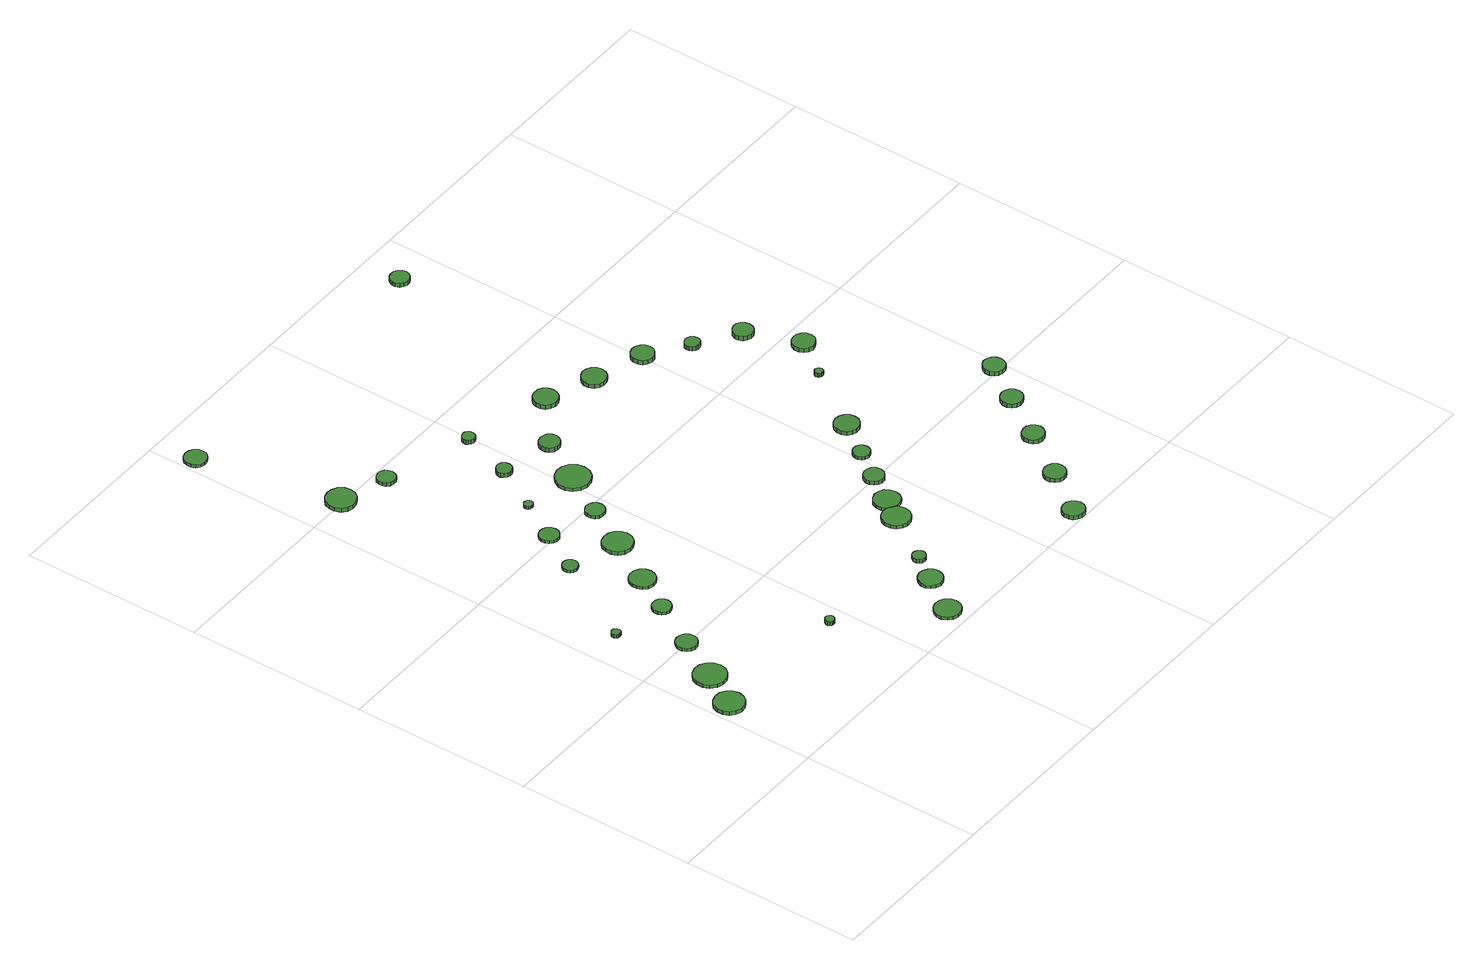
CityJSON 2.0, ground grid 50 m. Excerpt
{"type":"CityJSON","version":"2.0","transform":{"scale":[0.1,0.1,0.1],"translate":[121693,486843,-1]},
"CityObjects":{
"tree1":{"type":"SolitaryVegetationObject","attributes":{"function":"something"},"geometry":[{"type":"MultiSurface","lod":"1","boundaries":[[[0,1,2,3,4,5,6,7,8,9,10,11,12,13,14]],[[15,16,17,18,19,20,21,22,23,24,25,26,27,28,29]],[[0,29,28,1]],[[1,28,27,2]],[[2,27,26,3]],[[3,26,25,4]],[[4,25,24,5]],[[5,24,23,6]],[[6,23,22,7]],[[7,22,21,8]],[[8,21,20,9]],[[9,20,19,10]],[[10,19,18,11]],[[11,18,17,12]],[[12,17,16,13]],[[13,16,15,14]],[[14,15,29,0]]]}]},
"tree2":{"type":"SolitaryVegetationObject","attributes":{"function":"something"},"geometry":[{"type":"MultiSurface","lod":"1","boundaries":[[[30,31,32,33,34,35,36,37,38,39,40,41,42,43,44]],[[45,46,47,48,49,50,51,52,53,54,55,56,57,58,59]],[[30,59,58,31]],[[31,58,57,32]],[[32,57,56,33]],[[33,56,55,34]],[[34,55,54,35]],[[35,54,53,36]],[[36,53,52,37]],[[37,52,51,38]],[[38,51,50,39]],[[39,50,49,40]],[[40,49,48,41]],[[41,48,47,42]],[[42,47,46,43]],[[43,46,45,44]],[[44,45,59,30]]]}]},
"tree3":{"type":"SolitaryVegetationObject","attributes":{"function":"something"},"geometry":[{"type":"MultiSurface","lod":"1","boundaries":[[[60,61,62,63,64,65,66,67,68,69,70,71,72,73,74]],[[75,76,77,78,79,80,81,82,83,84,85,86,87,88,89]],[[60,89,88,61]],[[61,88,87,62]],[[62,87,86,63]],[[63,86,85,64]],[[64,85,84,65]],[[65,84,83,66]],[[66,83,82,67]],[[67,82,81,68]],[[68,81,80,69]],[[69,80,79,70]],[[70,79,78,71]],[[71,78,77,72]],[[72,77,76,73]],[[73,76,75,74]],[[74,75,89,60]]]}]},
"tree4":{"type":"SolitaryVegetationObject","attributes":{"function":"something"},"geometry":[{"type":"MultiSurface","lod":"1","boundaries":[[[90,91,92,93,94,95,96,97,98,99,100,101,102,103,104]],[[105,106,107,108,109,110,111,112,113,114,115,116,117,118,119]],[[90,119,118,91]],[[91,118,117,92]],[[92,117,116,93]],[[93,116,115,94]],[[94,115,114,95]],[[95,114,113,96]],[[96,113,112,97]],[[97,112,111,98]],[[98,111,110,99]],[[99,110,109,100]],[[100,109,108,101]],[[101,108,107,102]],[[102,107,106,103]],[[103,106,105,104]],[[104,105,119,90]]]}]},
"tree5":{"type":"SolitaryVegetationObject","attributes":{"function":"something"},"geometry":[{"type":"MultiSurface","lod":"1","boundaries":[[[120,121,122,123,124,125,126,127,128,129,130,131,132,133,134]],[[135,136,137,138,139,140,141,142,143,144,145,146,147,148,149]],[[120,149,148,121]],[[121,148,147,122]],[[122,147,146,123]],[[123,146,145,124]],[[124,145,144,125]],[[125,144,143,126]],[[126,143,142,127]],[[127,142,141,128]],[[128,141,140,129]],[[129,140,139,130]],[[130,139,138,131]],[[131,138,137,132]],[[132,137,136,133]],[[133,136,135,134]],[[134,135,149,120]]]}]},
"tree6":{"type":"SolitaryVegetationObject","attributes":{"function":"something"},"geometry":[{"type":"MultiSurface","lod":"1","boundaries":[[[150,151,152,153,154,155,156,157,158,159,160,161,162,163,164]],[[165,166,167,168,169,170,171,172,173,174,175,176,177,178,179]],[[150,179,178,151]],[[151,178,177,152]],[[152,177,176,153]],[[153,176,175,154]],[[154,175,174,155]],[[155,174,173,156]],[[156,173,172,157]],[[157,172,171,158]],[[158,171,170,159]],[[159,170,169,160]],[[160,169,168,161]],[[161,168,167,162]],[[162,167,166,163]],[[163,166,165,164]],[[164,165,179,150]]]}]},
"tree7":{"type":"SolitaryVegetationObject","attributes":{"function":"something"},"geometry":[{"type":"MultiSurface","lod":"1","boundaries":[[[180,181,182,183,184,185,186,187,188,189,190,191,192,193,194]],[[195,196,197,198,199,200,201,202,203,204,205,206,207,208,209]],[[180,209,208,181]],[[181,208,207,182]],[[182,207,206,183]],[[183,206,205,184]],[[184,205,204,185]],[[185,204,203,186]],[[186,203,202,187]],[[187,202,201,188]],[[188,201,200,189]],[[189,200,199,190]],[[190,199,198,191]],[[191,198,197,192]],[[192,197,196,193]],[[193,196,195,194]],[[194,195,209,180]]]}]},
"tree8":{"type":"SolitaryVegetationObject","attributes":{"function":"something"},"geometry":[{"type":"MultiSurface","lod":"1","boundaries":[[[210,211,212,213,214,215,216,217,218,219,220,221,222,223,224]],[[225,226,227,228,229,230,231,232,233,234,235,236,237,238,239]],[[210,239,238,211]],[[211,238,237,212]],[[212,237,236,213]],[[213,236,235,214]],[[214,235,234,215]],[[215,234,233,216]],[[216,233,232,217]],[[217,232,231,218]],[[218,231,230,219]],[[219,230,229,220]],[[220,229,228,221]],[[221,228,227,222]],[[222,227,226,223]],[[223,226,225,224]],[[224,225,239,210]]]}]},
"tree9":{"type":"SolitaryVegetationObject","attributes":{"function":"something"},"geometry":[{"type":"MultiSurface","lod":"1","boundaries":[[[240,241,242,243,244,245,246,247,248,249,250,251,252,253,254]],[[255,256,257,258,259,260,261,262,263,264,265,266,267,268,269]],[[240,269,268,241]],[[241,268,267,242]],[[242,267,266,243]],[[243,266,265,244]],[[244,265,264,245]],[[245,264,263,246]],[[246,263,262,247]],[[247,262,261,248]],[[248,261,260,249]],[[249,260,259,250]],[[250,259,258,251]],[[251,258,257,252]],[[252,257,256,253]],[[253,256,255,254]],[[254,255,269,240]]]}]},
"tree10":{"type":"SolitaryVegetationObject","attributes":{"function":"something"},"geometry":[{"type":"MultiSurface","lod":"1","boundaries":[[[270,271,272,273,274,275,276,277,278,279,280,281,282,283,284]],[[285,286,287,288,289,290,291,292,293,294,295,296,297,298,299]],[[270,299,298,271]],[[271,298,297,272]],[[272,297,296,273]],[[273,296,295,274]],[[274,295,294,275]],[[275,294,293,276]],[[276,293,292,277]],[[277,292,291,278]],[[278,291,290,279]],[[279,290,289,280]],[[280,289,288,281]],[[281,288,287,282]],[[282,287,286,283]],[[283,286,285,284]],[[284,285,299,270]]]}]},
"tree11":{"type":"SolitaryVegetationObject","attributes":{"function":"something"},"geometry":[{"type":"MultiSurface","lod":"1","boundaries":[[[300,301,302,303,304,305,306,307,308,309,310,311,312,313,314]],[[315,316,317,318,319,320,321,322,323,324,325,326,327,328,329]],[[300,329,328,301]],[[301,328,327,302]],[[302,327,326,303]],[[303,326,325,304]],[[304,325,324,305]],[[305,324,323,306]],[[306,323,322,307]],[[307,322,321,308]],[[308,321,320,309]],[[309,320,319,310]],[[310,319,318,311]],[[311,318,317,312]],[[312,317,316,313]],[[313,316,315,314]],[[314,315,329,300]]]}]},
"tree12":{"type":"SolitaryVegetationObject","attributes":{"function":"something"},"geometry":[{"type":"MultiSurface","lod":"1","boundaries":[[[330,331,332,333,334,335,336,337,338,339,340,341,342,343,344]],[[345,346,347,348,349,350,351,352,353,354,355,356,357,358,359]],[[330,359,358,331]],[[331,358,357,332]],[[332,357,356,333]],[[333,356,355,334]],[[334,355,354,335]],[[335,354,353,336]],[[336,353,352,337]],[[337,352,351,338]],[[338,351,350,339]],[[339,350,349,340]],[[340,349,348,341]],[[341,348,347,342]],[[342,347,346,343]],[[343,346,345,344]],[[344,345,359,330]]]}]},
"tree13":{"type":"SolitaryVegetationObject","attributes":{"function":"something"},"geometry":[{"type":"MultiSurface","lod":"1","boundaries":[[[360,361,362,363,364,365,366,367,368,369,370,371,372,373,374]],[[375,376,377,378,379,380,381,382,383,384,385,386,387,388,389]],[[360,389,388,361]],[[361,388,387,362]],[[362,387,386,363]],[[363,386,385,364]],[[364,385,384,365]],[[365,384,383,366]],[[366,383,382,367]],[[367,382,381,368]],[[368,381,380,369]],[[369,380,379,370]],[[370,379,378,371]],[[371,378,377,372]],[[372,377,376,373]],[[373,376,375,374]],[[374,375,389,360]]]}]},
"tree14":{"type":"SolitaryVegetationObject","attributes":{"function":"something"},"geometry":[{"type":"MultiSurface","lod":"1","boundaries":[[[390,391,392,393,394,395,396,397,398,399,400,401,402,403,404]],[[405,406,407,408,409,410,411,412,413,414,415,416,417,418,419]],[[390,419,418,391]],[[391,418,417,392]],[[392,417,416,393]],[[393,416,415,394]],[[394,415,414,395]],[[395,414,413,396]],[[396,413,412,397]],[[397,412,411,398]],[[398,411,410,399]],[[399,410,409,400]],[[400,409,408,401]],[[401,408,407,402]],[[402,407,406,403]],[[403,406,405,404]],[[404,405,419,390]]]}]},
"tree15":{"type":"SolitaryVegetationObject","attributes":{"function":"something"},"geometry":[{"type":"MultiSurface","lod":"1","boundaries":[[[420,421,422,423,424,425,426,427,428,429,430,431,432,433,434]],[[435,436,437,438,439,440,441,442,443,444,445,446,447,448,449]],[[420,449,448,421]],[[421,448,447,422]],[[422,447,446,423]],[[423,446,445,424]],[[424,445,444,425]],[[425,444,443,426]],[[426,443,442,427]],[[427,442,441,428]],[[428,441,440,429]],[[429,440,439,430]],[[430,439,438,431]],[[431,438,437,432]],[[432,437,436,433]],[[433,436,435,434]],[[434,435,449,420]]]}]},
"tree16":{"type":"SolitaryVegetationObject","attributes":{"function":"something"},"geometry":[{"type":"MultiSurface","lod":"1","boundaries":[[[450,451,452,453,454,455,456,457,458,459,460,461,462,463,464]],[[465,466,467,468,469,470,471,472,473,474,475,476,477,478,479]],[[450,479,478,451]],[[451,478,477,452]],[[452,477,476,453]],[[453,476,475,454]],[[454,475,474,455]],[[455,474,473,456]],[[456,473,472,457]],[[457,472,471,458]],[[458,471,470,459]],[[459,470,469,460]],[[460,469,468,461]],[[461,468,467,462]],[[462,467,466,463]],[[463,466,465,464]],[[464,465,479,450]]]}]},
"tree17":{"type":"SolitaryVegetationObject","attributes":{"function":"something"},"geometry":[{"type":"MultiSurface","lod":"1","boundaries":[[[480,481,482,483,484,485,486,487,488,489,490,491,492,493,494]],[[495,496,497,498,499,500,501,502,503,504,505,506,507,508,509]],[[480,509,508,481]],[[481,508,507,482]],[[482,507,506,483]],[[483,506,505,484]],[[484,505,504,485]],[[485,504,503,486]],[[486,503,502,487]],[[487,502,501,488]],[[488,501,500,489]],[[489,500,499,490]],[[490,499,498,491]],[[491,498,497,492]],[[492,497,496,493]],[[493,496,495,494]],[[494,495,509,480]]]}]},
"tree18":{"type":"SolitaryVegetationObject","attributes":{"function":"something"},"geometry":[{"type":"MultiSurface","lod":"1","boundaries":[[[510,511,512,513,514,515,516,517,518,519,520,521,522,523,524]],[[525,526,527,528,529,530,531,532,533,534,535,536,537,538,539]],[[510,539,538,511]],[[511,538,537,512]],[[512,537,536,513]],[[513,536,535,514]],[[514,535,534,515]],[[515,534,533,516]],[[516,533,532,517]],[[517,532,531,518]],[[518,531,530,519]],[[519,530,529,520]],[[520,529,528,521]],[[521,528,527,522]],[[522,527,526,523]],[[523,526,525,524]],[[524,525,539,510]]]}]},
"tree19":{"type":"SolitaryVegetationObject","attributes":{"function":"something"},"geometry":[{"type":"MultiSurface","lod":"1","boundaries":[[[540,541,542,543,544,545,546,547,548,549,550,551,552,553,554]],[[555,556,557,558,559,560,561,562,563,564,565,566,567,568,569]],[[540,569,568,541]],[[541,568,567,542]],[[542,567,566,543]],[[543,566,565,544]],[[544,565,564,545]],[[545,564,563,546]],[[546,563,562,547]],[[547,562,561,548]],[[548,561,560,549]],[[549,560,559,550]],[[550,559,558,551]],[[551,558,557,552]],[[552,557,556,553]],[[553,556,555,554]],[[554,555,569,540]]]}]},
"tree20":{"type":"SolitaryVegetationObject","attributes":{"function":"something"},"geometry":[{"type":"MultiSurface","lod":"1","boundaries":[[[570,571,572,573,574,575,576,577,578,579,580,581,582,583,584]],[[585,586,587,588,589,590,591,592,593,594,595,596,597,598,599]],[[570,599,598,571]],[[571,598,597,572]],[[572,597,596,573]],[[573,596,595,574]],[[574,595,594,575]],[[575,594,593,576]],[[576,593,592,577]],[[577,592,591,578]],[[578,591,590,579]],[[579,590,589,580]],[[580,589,588,581]],[[581,588,587,582]],[[582,587,586,583]],[[583,586,585,584]],[[584,585,599,570]]]}]},
"tree21":{"type":"SolitaryVegetationObject","attributes":{"function":"something"},"geometry":[{"type":"MultiSurface","lod":"1","boundaries":[[[600,601,602,603,604,605,606,607,608,609,610,611,612,613,614]],[[615,616,617,618,619,620,621,622,623,624,625,626,627,628,629]],[[600,629,628,601]],[[601,628,627,602]],[[602,627,626,603]],[[603,626,625,604]],[[604,625,624,605]],[[605,624,623,606]],[[606,623,622,607]],[[607,622,621,608]],[[608,621,620,609]],[[609,620,619,610]],[[610,619,618,611]],[[611,618,617,612]],[[612,617,616,613]],[[613,616,615,614]],[[614,615,629,600]]]}]},
"tree22":{"type":"SolitaryVegetationObject","attributes":{"function":"something"},"geometry":[{"type":"MultiSurface","lod":"1","boundaries":[[[630,631,632,633,634,635,636,637,638,639,640,641,642,643,644]],[[645,646,647,648,649,650,651,652,653,654,655,656,657,658,659]],[[630,659,658,631]],[[631,658,657,632]],[[632,657,656,633]],[[633,656,655,634]],[[634,655,654,635]],[[635,654,653,636]],[[636,653,652,637]],[[637,652,651,638]],[[638,651,650,639]],[[639,650,649,640]],[[640,649,648,641]],[[641,648,647,642]],[[642,647,646,643]],[[643,646,645,644]],[[644,645,659,630]]]}]},
"tree23":{"type":"SolitaryVegetationObject","attributes":{"function":"something"},"geometry":[{"type":"MultiSurface","lod":"1","boundaries":[[[660,661,662,663,664,665,666,667,668,669,670,671,672,673,674]],[[675,676,677,678,679,680,681,682,683,684,685,686,687,688,689]],[[660,689,688,661]],[[661,688,687,662]],[[662,687,686,663]],[[663,686,685,664]],[[664,685,684,665]],[[665,684,683,666]],[[666,683,682,667]],[[667,682,681,668]],[[668,681,680,669]],[[669,680,679,670]],[[670,679,678,671]],[[671,678,677,672]],[[672,677,676,673]],[[673,676,675,674]],[[674,675,689,660]]]}]},
"tree24":{"type":"SolitaryVegetationObject","attributes":{"function":"something"},"geometry":[{"type":"MultiSurface","lod":"1","boundaries":[[[690,691,692,693,694,695,696,697,698,699,700,701,702,703,704]],[[705,706,707,708,709,710,711,712,713,714,715,716,717,718,719]],[[690,719,718,691]],[[691,718,717,692]],[[692,717,716,693]],[[693,716,715,694]],[[694,715,714,695]],[[695,714,713,696]],[[696,713,712,697]],[[697,712,711,698]],[[698,711,710,699]],[[699,710,709,700]],[[700,709,708,701]],[[701,708,707,702]],[[702,707,706,703]],[[703,706,705,704]],[[704,705,719,690]]]}]},
"tree25":{"type":"SolitaryVegetationObject","attributes":{"function":"something"},"geometry":[{"type":"MultiSurface","lod":"1","boundaries":[[[720,721,722,723,724,725,726,727,728,729,730,731,732,733,734]],[[735,736,737,738,739,740,741,742,743,744,745,746,747,748,749]],[[720,749,748,721]],[[721,748,747,722]],[[722,747,746,723]],[[723,746,745,724]],[[724,745,744,725]],[[725,744,743,726]],[[726,743,742,727]],[[727,742,741,728]],[[728,741,740,729]],[[729,740,739,730]],[[730,739,738,731]],[[731,738,737,732]],[[732,737,736,733]],[[733,736,735,734]],[[734,735,749,720]]]}]},
"tree26":{"type":"SolitaryVegetationObject","attributes":{"function":"something"},"geometry":[{"type":"MultiSurface","lod":"1","boundaries":[[[750,751,752,753,754,755,756,757,758,759,760,761,762,763,764]],[[765,766,767,768,769,770,771,772,773,774,775,776,777,778,779]],[[750,779,778,751]],[[751,778,777,752]],[[752,777,776,753]],[[753,776,775,754]],[[754,775,774,755]],[[755,774,773,756]],[[756,773,772,757]],[[757,772,771,758]],[[758,771,770,759]],[[759,770,769,760]],[[760,769,768,761]],[[761,768,767,762]],[[762,767,766,763]],[[763,766,765,764]],[[764,765,779,750]]]}]},
"tree27":{"type":"SolitaryVegetationObject","attributes":{"function":"something"},"geometry":[{"type":"MultiSurface","lod":"1","boundaries":[[[780,781,782,783,784,785,786,787,788,789,790,791,792,793,794]],[[795,796,797,798,799,800,801,802,803,804,805,806,807,808,809]],[[780,809,808,781]],[[781,808,807,782]],[[782,807,806,783]],[[783,806,805,784]],[[784,805,804,785]],[[785,804,803,786]],[[786,803,802,787]],[[787,802,801,788]],[[788,801,800,789]],[[789,800,799,790]],[[790,799,798,791]],[[791,798,797,792]],[[792,797,796,793]],[[793,796,795,794]],[[794,795,809,780]]]}]},
"tree28":{"type":"SolitaryVegetationObject","attributes":{"function":"something"},"geometry":[{"type":"MultiSurface","lod":"1","boundaries":[[[810,811,812,813,814,815,816,817,818,819,820,821,822,823,824]],[[825,826,827,828,829,830,831,832,833,834,835,836,837,838,839]],[[810,839,838,811]],[[811,838,837,812]],[[812,837,836,813]],[[813,836,835,814]],[[814,835,834,815]],[[815,834,833,816]],[[816,833,832,817]],[[817,832,831,818]],[[818,831,830,819]],[[819,830,829,820]],[[820,829,828,821]],[[821,828,827,822]],[[822,827,826,823]],[[823,826,825,824]],[[824,825,839,810]]]}]},
"tree29":{"type":"SolitaryVegetationObject","attributes":{"function":"something"},"geometry":[{"type":"MultiSurface","lod":"1","boundaries":[[[840,841,842,843,844,845,846,847,848,849,850,851,852,853,854]],[[855,856,857,858,859,860,861,862,863,864,865,866,867,868,869]],[[840,869,868,841]],[[841,868,867,842]],[[842,867,866,843]],[[843,866,865,844]],[[844,865,864,845]],[[845,864,863,846]],[[846,863,862,847]],[[847,862,861,848]],[[848,861,860,849]],[[849,860,859,850]],[[850,859,858,851]],[[851,858,857,852]],[[852,857,856,853]],[[853,856,855,854]],[[854,855,869,840]]]}]},
"tree30":{"type":"SolitaryVegetationObject","attributes":{"function":"something"},"geometry":[{"type":"MultiSurface","lod":"1","boundaries":[[[870,871,872,873,874,875,876,877,878,879,880,881,882,883,884]],[[885,886,887,888,889,890,891,892,893,894,895,896,897,898,899]],[[870,899,898,871]],[[871,898,897,872]],[[872,897,896,873]],[[873,896,895,874]],[[874,895,894,875]],[[875,894,893,876]],[[876,893,892,877]],[[877,892,891,878]],[[878,891,890,879]],[[879,890,889,880]],[[880,889,888,881]],[[881,888,887,882]],[[882,887,886,883]],[[883,886,885,884]],[[884,885,899,870]]]}]},
"tree31":{"type":"SolitaryVegetationObject","attributes":{"function":"something"},"geometry":[{"type":"MultiSurface","lod":"1","boundaries":[[[900,901,902,903,904,905,906,907,908,909,910,911,912,913,914]],[[915,916,917,918,919,920,921,922,923,924,925,926,927,928,929]],[[900,929,928,901]],[[901,928,927,902]],[[902,927,926,903]],[[903,926,925,904]],[[904,925,924,905]],[[905,924,923,906]],[[906,923,922,907]],[[907,922,921,908]],[[908,921,920,909]],[[909,920,919,910]],[[910,919,918,911]],[[911,918,917,912]],[[912,917,916,913]],[[913,916,915,914]],[[914,915,929,900]]]}]},
"tree32":{"type":"SolitaryVegetationObject","attributes":{"function":"something"},"geometry":[{"type":"MultiSurface","lod":"1","boundaries":[[[930,931,932,933,934,935,936,937,938,939,940,941,942,943,944]],[[945,946,947,948,949,950,951,952,953,954,955,956,957,958,959]],[[930,959,958,931]],[[931,958,957,932]],[[932,957,956,933]],[[933,956,955,934]],[[934,955,954,935]],[[935,954,953,936]],[[936,953,952,937]],[[937,952,951,938]],[[938,951,950,939]],[[939,950,949,940]],[[940,949,948,941]],[[941,948,947,942]],[[942,947,946,943]],[[943,946,945,944]],[[944,945,959,930]]]}]},
"tree33":{"type":"SolitaryVegetationObject","attributes":{"function":"something"},"geometry":[{"type":"MultiSurface","lod":"1","boundaries":[[[960,961,962,963,964,965,966,967,968,969,970,971,972,973,974]],[[975,976,977,978,979,980,981,982,983,984,985,986,987,988,989]],[[960,989,988,961]],[[961,988,987,962]],[[962,987,986,963]],[[963,986,985,964]],[[964,985,984,965]],[[965,984,983,966]],[[966,983,982,967]],[[967,982,981,968]],[[968,981,980,969]],[[969,980,979,970]],[[970,979,978,971]],[[971,978,977,972]],[[972,977,976,973]],[[973,976,975,974]],[[974,975,989,960]]]}]},
"tree34":{"type":"SolitaryVegetationObject","attributes":{"function":"something"},"geometry":[{"type":"MultiSurface","lod":"1","boundaries":[[[990,991,992,993,994,995,996,997,998,999,1000,1001,1002,1003,1004]],[[1005,1006,1007,1008,1009,1010,1011,1012,1013,1014,1015,1016,1017,1018,1019]],[[990,1019,1018,991]],[[991,1018,1017,992]],[[992,1017,1016,993]],[[993,1016,1015,994]],[[994,1015,1014,995]],[[995,1014,1013,996]],[[996,1013,1012,997]],[[997,1012,1011,998]],[[998,1011,1010,999]],[[999,1010,1009,1000]],[[1000,1009,1008,1001]],[[1001,1008,1007,1002]],[[1002,1007,1006,1003]],[[1003,1006,1005,1004]],[[1004,1005,1019,990]]]}]},
"tree35":{"type":"SolitaryVegetationObject","attributes":{"function":"something"},"geometry":[{"type":"MultiSurface","lod":"1","boundaries":[[[1020,1021,1022,1023,1024,1025,1026,1027,1028,1029,1030,1031,1032,1033,1034]],[[1035,1036,1037,1038,1039,1040,1041,1042,1043,1044,1045,1046,1047,1048,1049]],[[1020,1049,1048,1021]],[[1021,1048,1047,1022]],[[1022,1047,1046,1023]],[[1023,1046,1045,1024]],[[1024,1045,1044,1025]],[[1025,1044,1043,1026]],[[1026,1043,1042,1027]],[[1027,1042,1041,1028]],[[1028,1041,1040,1029]],[[1029,1040,1039,1030]],[[1030,1039,1038,1031]],[[1031,1038,1037,1032]],[[1032,1037,1036,1033]],[[1033,1036,1035,1034]],[[1034,1035,1049,1020]]]}]},
"tree36":{"type":"SolitaryVegetationObject","attributes":{"function":"something"},"geometry":[{"type":"MultiSurface","lod":"1","boundaries":[[[1050,1051,1052,1053,1054,1055,1056,1057,1058,1059,1060,1061,1062,1063,1064]],[[1065,1066,1067,1068,1069,1070,1071,1072,1073,1074,1075,1076,1077,1078,1079]],[[1050,1079,1078,1051]],[[1051,1078,1077,1052]],[[1052,1077,1076,1053]],[[1053,1076,1075,1054]],[[1054,1075,1074,1055]],[[1055,1074,1073,1056]],[[1056,1073,1072,1057]],[[1057,1072,1071,1058]],[[1058,1071,1070,1059]],[[1059,1070,1069,1060]],[[1060,1069,1068,1061]],[[1061,1068,1067,1062]],[[1062,1067,1066,1063]],[[1063,1066,1065,1064]],[[1064,1065,1079,1050]]]}]},
"tree37":{"type":"SolitaryVegetationObject","attributes":{"function":"something"},"geometry":[{"type":"MultiSurface","lod":"1","boundaries":[[[1080,1081,1082,1083,1084,1085,1086,1087,1088,1089,1090,1091,1092,1093,1094]],[[1095,1096,1097,1098,1099,1100,1101,1102,1103,1104,1105,1106,1107,1108,1109]],[[1080,1109,1108,1081]],[[1081,1108,1107,1082]],[[1082,1107,1106,1083]],[[1083,1106,1105,1084]],[[1084,1105,1104,1085]],[[1085,1104,1103,1086]],[[1086,1103,1102,1087]],[[1087,1102,1101,1088]],[[1088,1101,1100,1089]],[[1089,1100,1099,1090]],[[1090,1099,1098,1091]],[[1091,1098,1097,1092]],[[1092,1097,1096,1093]],[[1093,1096,1095,1094]],[[1094,1095,1109,1080]]]}]},
"tree38":{"type":"SolitaryVegetationObject","attributes":{"function":"something"},"geometry":[{"type":"MultiSurface","lod":"1","boundaries":[[[1110,1111,1112,1113,1114,1115,1116,1117,1118,1119,1120,1121,1122,1123,1124]],[[1125,1126,1127,1128,1129,1130,1131,1132,1133,1134,1135,1136,1137,1138,1139]],[[1110,1139,1138,1111]],[[1111,1138,1137,1112]],[[1112,1137,1136,1113]],[[1113,1136,1135,1114]],[[1114,1135,1134,1115]],[[1115,1134,1133,1116]],[[1116,1133,1132,1117]],[[1117,1132,1131,1118]],[[1118,1131,1130,1119]],[[1119,1130,1129,1120]],[[1120,1129,1128,1121]],[[1121,1128,1127,1122]],[[1122,1127,1126,1123]],[[1123,1126,1125,1124]],[[1124,1125,1139,1110]]]}]},
"tree39":{"type":"SolitaryVegetationObject","attributes":{"function":"something"},"geometry":[{"type":"MultiSurface","lod":"1","boundaries":[[[1140,1141,1142,1143,1144,1145,1146,1147,1148,1149,1150,1151,1152,1153,1154]],[[1155,1156,1157,1158,1159,1160,1161,1162,1163,1164,1165,1166,1167,1168,1169]],[[1140,1169,1168,1141]],[[1141,1168,1167,1142]],[[1142,1167,1166,1143]],[[1143,1166,1165,1144]],[[1144,1165,1164,1145]],[[1145,1164,1163,1146]],[[1146,1163,1162,1147]],[[1147,1162,1161,1148]],[[1148,1161,1160,1149]],[[1149,1160,1159,1150]],[[1150,1159,1158,1151]],[[1151,1158,1157,1152]],[[1152,1157,1156,1153]],[[1153,1156,1155,1154]],[[1154,1155,1169,1140]]]}]},
"tree40":{"type":"SolitaryVegetationObject","attributes":{"function":"something"},"geometry":[{"type":"MultiSurface","lod":"1","boundaries":[[[1170,1171,1172,1173,1174,1175,1176,1177,1178,1179,1180,1181,1182,1183,1184]],[[1185,1186,1187,1188,1189,1190,1191,1192,1193,1194,1195,1196,1197,1198,1199]],[[1170,1199,1198,1171]],[[1171,1198,1197,1172]],[[1172,1197,1196,1173]],[[1173,1196,1195,1174]],[[1174,1195,1194,1175]],[[1175,1194,1193,1176]],[[1176,1193,1192,1177]],[[1177,1192,1191,1178]],[[1178,1191,1190,1179]],[[1179,1190,1189,1180]],[[1180,1189,1188,1181]],[[1181,1188,1187,1182]],[[1182,1187,1186,1183]],[[1183,1186,1185,1184]],[[1184,1185,1199,1170]]]}]}
},
"vertices":[
[92,277,17],[89,294,17],[79,307,17],[64,316,17],[47,317,17],[31,312,17],[18,301,17],[12,285,17],[12,268,17],[18,253,17],[31,242,17],[47,236,17],[64,238,17],[79,247,17],[89,260,17],[89,260,6],[79,247,6],[64,238,6],[47,236,6],[31,242,6],[18,253,6],[12,268,6],[12,285,6],[18,301,6],[31,312,6],[47,317,6],[64,316,6],[79,307,6],[89,294,6],[92,277,6],
[154,378,15],[150,396,15],[139,410,15],[124,420,15],[105,422,15],[88,416,15],[74,404,15],[67,387,15],[67,369,15],[74,352,15],[88,340,15],[105,334,15],[124,336,15],[139,345,15],[150,360,15],[150,360,6],[139,345,6],[124,336,6],[105,334,6],[88,340,6],[74,352,6],[67,369,6],[67,387,6],[74,404,6],[88,416,6],[105,422,6],[124,420,6],[139,410,6],[150,396,6],[154,378,6],
[115,658,17],[114,663,17],[111,667,17],[107,670,17],[102,670,17],[97,669,17],[93,665,17],[91,661,17],[91,656,17],[93,651,17],[97,648,17],[102,646,17],[107,647,17],[111,649,17],[114,653,17],[114,653,7],[111,649,7],[107,647,7],[102,646,7],[97,648,7],[93,651,7],[91,656,7],[91,661,7],[93,665,7],[97,669,7],[102,670,7],[107,670,7],[111,667,7],[114,663,7],[115,658,7],
[205,498,16],[203,509,16],[196,519,16],[185,525,16],[173,526,16],[162,523,16],[153,514,16],[148,504,16],[148,492,16],[153,481,16],[162,473,16],[173,469,16],[185,470,16],[196,476,16],[203,486,16],[203,486,7],[196,476,7],[185,470,7],[173,469,7],[162,473,7],[153,481,7],[148,492,7],[148,504,7],[153,514,7],[162,523,7],[173,526,7],[185,525,7],[196,519,7],[203,509,7],[205,498,7],
[278,628,15],[276,639,15],[269,648,15],[260,653,15],[249,654,15],[239,651,15],[231,644,15],[227,634,15],[227,623,15],[231,613,15],[239,606,15],[249,602,15],[260,604,15],[269,609,15],[276,618,15],[276,618,7],[269,609,7],[260,604,7],[249,602,7],[239,606,7],[231,613,7],[227,623,7],[227,634,7],[231,644,7],[239,651,7],[249,654,7],[260,653,7],[269,648,7],[276,639,7],[278,628,7],
[266,901,16],[264,910,16],[259,917,16],[251,921,16],[243,922,16],[235,919,16],[228,913,16],[224,905,16],[224,897,16],[228,889,16],[235,883,16],[243,880,16],[251,881,16],[259,885,16],[264,892,16],[264,892,8],[259,885,8],[251,881,8],[243,880,8],[235,883,8],[228,889,8],[224,897,8],[224,905,8],[228,913,8],[235,919,8],[243,922,8],[251,921,8],[259,917,8],[264,910,8],[266,901,8],
[462,262,21],[461,267,21],[458,271,21],[453,274,21],[448,275,21],[443,273,21],[439,269,21],[437,265,21],[437,259,21],[439,255,21],[443,251,21],[448,249,21],[453,250,21],[458,253,21],[461,257,21],[461,257,9],[458,253,9],[453,250,9],[448,249,9],[443,251,9],[439,255,9],[437,259,9],[437,265,9],[439,269,9],[443,273,9],[448,275,9],[453,274,9],[458,271,9],[461,267,9],[462,262,9],
[345,729,15],[342,743,15],[333,755,15],[321,763,15],[306,764,15],[292,760,15],[282,750,15],[276,736,15],[276,722,15],[282,709,15],[292,699,15],[306,694,15],[321,696,15],[333,703,15],[342,715,15],[342,715,7],[333,703,7],[321,696,7],[306,694,7],[292,699,7],[282,709,7],[276,722,7],[276,736,7],[282,750,7],[292,760,7],[306,764,7],[321,763,7],[333,755,7],[342,743,7],[345,729,7],
[159,1505,18],[156,1521,18],[146,1535,18],[131,1543,18],[115,1545,18],[99,1540,18],[86,1529,18],[80,1513,18],[80,1497,18],[86,1481,18],[99,1470,18],[115,1465,18],[131,1467,18],[146,1475,18],[156,1489,18],[156,1489,6],[146,1475,6],[131,1467,6],[115,1465,6],[99,1470,6],[86,1481,6],[80,1497,6],[80,1513,6],[86,1529,6],[99,1540,6],[115,1545,6],[131,1543,6],[146,1535,6],[156,1521,6],[159,1505,6],
[66,1886,17],[64,1898,17],[56,1908,17],[46,1914,17],[33,1916,17],[21,1912,17],[12,1904,17],[7,1892,17],[7,1880,17],[12,1868,17],[21,1860,17],[33,1856,17],[46,1858,17],[56,1864,17],[64,1874,17],[64,1874,8],[56,1864,8],[46,1858,8],[33,1856,8],[21,1860,8],[12,1868,8],[7,1880,8],[7,1892,8],[12,1904,8],[21,1912,8],[33,1916,8],[46,1914,8],[56,1908,8],[64,1898,8],[66,1886,8],
[337,1013,15],[335,1024,15],[328,1033,15],[319,1038,15],[308,1040,15],[297,1036,15],[289,1029,15],[284,1018,15],[284,1007,15],[289,997,15],[297,990,15],[308,986,15],[319,987,15],[328,993,15],[335,1002,15],[335,1002,7],[328,993,7],[319,987,7],[308,986,7],[297,990,7],[289,997,7],[284,1007,7],[284,1018,7],[289,1029,7],[297,1036,7],[308,1040,7],[319,1038,7],[328,1033,7],[335,1024,7],[337,1013,7],
[425,859,17],[422,875,17],[412,889,17],[397,897,17],[381,899,17],[365,894,17],[352,883,17],[346,867,17],[346,850,17],[352,835,17],[365,824,17],[381,819,17],[397,821,17],[412,829,17],[422,842,17],[422,842,7],[412,829,7],[397,821,7],[381,819,7],[365,824,7],[352,835,7],[346,850,7],[346,867,7],[352,883,7],[365,894,7],[381,899,7],[397,897,7],[412,889,7],[422,875,7],[425,859,7],
[694,57,15],[691,72,15],[682,84,15],[669,91,15],[654,93,15],[640,88,15],[629,78,15],[623,64,15],[623,50,15],[629,36,15],[640,26,15],[654,21,15],[669,23,15],[682,30,15],[691,42,15],[691,42,6],[682,30,6],[669,23,6],[654,21,6],[640,26,6],[629,36,6],[623,50,6],[623,64,6],[629,78,6],[640,88,6],[654,93,6],[669,91,6],[682,84,6],[691,72,6],[694,57,6],
[277,1465,16],[275,1475,16],[269,1484,16],[260,1489,16],[250,1490,16],[240,1487,16],[232,1480,16],[228,1470,16],[228,1460,16],[232,1450,16],[240,1443,16],[250,1440,16],[260,1441,16],[269,1446,16],[275,1455,16],[275,1455,6],[269,1446,6],[260,1441,6],[250,1440,6],[240,1443,6],[232,1450,6],[228,1460,6],[228,1470,6],[232,1480,6],[240,1487,6],[250,1490,6],[260,1489,6],[269,1484,6],[275,1475,6],[277,1465,6],
[388,1124,15],[387,1129,15],[384,1133,15],[380,1135,15],[375,1136,15],[370,1134,15],[366,1131,15],[364,1126,15],[364,1121,15],[366,1117,15],[370,1113,15],[375,1112,15],[380,1112,15],[384,1115,15],[387,1119,15],[387,1119,6],[384,1115,6],[380,1112,6],[375,1112,6],[370,1113,6],[366,1117,6],[364,1121,6],[364,1126,6],[366,1131,6],[370,1134,6],[375,1136,6],[380,1135,6],[384,1133,6],[387,1129,6],[388,1124,6],
[480,979,15],[478,989,15],[471,998,15],[462,1003,15],[451,1004,15],[441,1001,15],[433,994,15],[429,984,15],[429,973,15],[433,963,15],[441,956,15],[451,953,15],[462,954,15],[471,959,15],[478,968,15],[478,968,6],[471,959,6],[462,954,6],[451,953,6],[441,956,6],[433,963,6],[429,973,6],[429,984,6],[433,994,6],[441,1001,6],[451,1004,6],[462,1003,6],[471,998,6],[478,989,6],[480,979,6],
[761,160,15],[758,173,15],[750,184,15],[738,191,15],[725,193,15],[712,188,15],[702,179,15],[696,167,15],[696,153,15],[702,141,15],[712,132,15],[725,127,15],[738,129,15],[750,136,15],[758,147,15],[758,147,6],[750,136,6],[738,129,6],[725,127,6],[712,132,6],[702,141,6],[696,153,6],[696,167,6],[702,179,6],[712,188,6],[725,193,6],[738,191,6],[750,184,6],[758,173,6],[761,160,6],
[467,1249,19],[466,1258,19],[460,1265,19],[453,1269,19],[444,1270,19],[436,1267,19],[429,1261,19],[425,1253,19],[425,1245,19],[429,1237,19],[436,1231,19],[444,1228,19],[453,1229,19],[460,1233,19],[466,1240,19],[466,1240,6],[460,1233,6],[453,1229,6],[444,1228,6],[436,1231,6],[429,1237,6],[425,1245,6],[425,1253,6],[429,1261,6],[436,1267,6],[444,1270,6],[453,1269,6],[460,1265,6],[466,1258,6],[467,1249,6],
[797,232,17],[796,239,17],[791,246,17],[785,249,17],[777,250,17],[770,248,17],[765,243,17],[761,236,17],[761,228,17],[765,221,17],[770,216,17],[777,214,17],[785,215,17],[791,219,17],[796,225,17],[796,225,6],[791,219,6],[785,215,6],[777,214,6],[770,216,6],[765,221,6],[761,228,6],[761,236,6],[765,243,6],[770,248,6],[777,250,6],[785,249,6],[791,246,6],[796,239,6],[797,232,6],
[570,1096,16],[566,1115,16],[555,1131,16],[538,1140,16],[519,1142,16],[500,1136,16],[486,1123,16],[478,1106,16],[478,1086,16],[486,1069,16],[500,1056,16],[519,1050,16],[538,1052,16],[555,1061,16],[566,1077,16],[566,1077,6],[555,1061,6],[538,1052,6],[519,1050,6],[500,1056,6],[486,1069,6],[478,1086,6],[478,1106,6],[486,1123,6],[500,1136,6],[519,1142,6],[538,1140,6],[555,1131,6],[566,1115,6],[570,1096,6],
[509,1390,22],[507,1397,22],[503,1403,22],[497,1407,22],[490,1407,22],[483,1405,22],[477,1400,22],[474,1394,22],[474,1386,22],[477,1380,22],[483,1375,22],[490,1373,22],[497,1373,22],[503,1377,22],[507,1383,22],[507,1383,9],[503,1377,9],[497,1373,9],[490,1373,9],[483,1375,9],[477,1380,9],[474,1386,9],[474,1394,9],[477,1400,9],[483,1405,9],[490,1407,9],[497,1407,9],[503,1403,9],[507,1397,9],[509,1390,9],
[622,1219,20],[620,1230,20],[613,1240,20],[603,1245,20],[592,1246,20],[581,1243,20],[572,1235,20],[568,1225,20],[568,1213,20],[572,1203,20],[581,1195,20],[592,1192,20],[603,1193,20],[613,1199,20],[620,1208,20],[620,1208,7],[613,1199,7],[603,1193,7],[592,1192,7],[581,1195,7],[572,1203,7],[568,1213,7],[568,1225,7],[572,1235,7],[581,1243,7],[592,1246,7],[603,1245,7],[613,1240,7],[620,1230,7],[622,1219,7],
[906,366,16],[903,381,16],[893,394,16],[880,402,16],[864,404,16],[849,399,16],[837,388,16],[831,374,16],[831,358,16],[837,344,16],[849,333,16],[864,328,16],[880,330,16],[893,338,16],[903,351,16],[903,351,6],[893,338,6],[880,330,6],[864,328,6],[849,333,6],[837,344,6],[831,358,6],[831,374,6],[837,388,6],[849,399,6],[864,404,6],[880,402,6],[893,394,6],[903,381,6],[906,366,6],
[943,424,16],[940,438,16],[932,450,16],[919,457,16],[904,459,16],[890,454,16],[879,445,16],[873,431,16],[873,416,16],[879,403,16],[890,393,16],[904,388,16],[919,390,16],[932,397,16],[940,409,16],[940,409,6],[932,397,6],[919,390,6],[904,388,6],[890,393,6],[879,403,6],[873,416,6],[873,431,6],[879,445,6],[890,454,6],[904,459,6],[919,457,6],[932,450,6],[940,438,6],[943,424,6],
[990,503,17],[988,515,17],[981,524,17],[971,530,17],[960,531,17],[949,527,17],[941,520,17],[936,509,17],[936,498,17],[941,487,17],[949,480,17],[960,476,17],[971,477,17],[981,483,17],[988,492,17],[988,492,6],[981,483,6],[971,477,6],[960,476,6],[949,480,6],[941,487,6],[936,498,6],[936,509,6],[941,520,6],[949,527,6],[960,531,6],[971,530,6],[981,524,6],[988,515,6],[990,503,6],
[761,1328,19],[758,1342,19],[750,1353,19],[738,1360,19],[724,1361,19],[711,1357,19],[700,1348,19],[695,1335,19],[695,1321,19],[700,1309,19],[711,1300,19],[724,1295,19],[738,1297,19],[750,1304,19],[758,1315,19],[758,1315,6],[750,1304,6],[738,1297,6],[724,1295,6],[711,1300,6],[700,1309,6],[695,1321,6],[695,1335,6],[700,1348,6],[711,1357,6],[724,1361,6],[738,1360,6],[750,1353,6],[758,1342,6],[761,1328,6],
[1175,30,19],[1172,42,19],[1165,52,19],[1154,59,19],[1142,60,19],[1130,56,19],[1121,48,19],[1116,37,19],[1116,24,19],[1121,13,19],[1130,5,19],[1142,1,19],[1154,2,19],[1165,8,19],[1172,18,19],[1172,18,7],[1165,8,7],[1154,2,7],[1142,1,7],[1130,5,7],[1121,13,7],[1116,24,7],[1116,37,7],[1121,48,7],[1130,56,7],[1142,60,7],[1154,59,7],[1165,52,7],[1172,42,7],[1175,30,7],
[1042,582,16],[1040,591,16],[1035,599,16],[1026,604,16],[1017,605,16],[1008,602,16],[1001,596,16],[997,587,16],[997,577,16],[1001,568,16],[1008,562,16],[1017,559,16],[1026,560,16],[1035,565,16],[1040,573,16],[1040,573,6],[1035,565,6],[1026,560,6],[1017,559,6],[1008,562,6],[1001,568,6],[997,577,6],[997,587,6],[1001,596,6],[1008,602,6],[1017,605,6],[1026,604,6],[1035,599,6],[1040,591,6],[1042,582,6],
[897,1281,17],[894,1294,17],[886,1305,17],[874,1312,17],[860,1314,17],[847,1309,17],[837,1300,17],[831,1288,17],[831,1274,17],[837,1261,17],[847,1252,17],[860,1248,17],[874,1249,17],[886,1256,17],[894,1267,17],[894,1267,5],[886,1256,5],[874,1249,5],[860,1248,5],[847,1252,5],[837,1261,5],[831,1274,5],[831,1288,5],[837,1300,5],[847,1309,5],[860,1314,5],[874,1312,5],[886,1305,5],[894,1294,5],[897,1281,5],
[1262,151,20],[1259,163,20],[1252,173,20],[1241,179,20],[1229,180,20],[1217,177,20],[1208,168,20],[1203,157,20],[1203,145,20],[1208,134,20],[1217,125,20],[1229,122,20],[1241,123,20],[1252,129,20],[1259,139,20],[1259,139,8],[1252,129,8],[1241,123,8],[1229,122,8],[1217,125,8],[1208,134,8],[1203,145,8],[1203,157,8],[1208,168,8],[1217,177,8],[1229,180,8],[1241,179,8],[1252,173,8],[1259,163,8],[1262,151,8],
[1116,674,17],[1114,687,17],[1105,699,17],[1093,705,17],[1080,707,17],[1067,703,17],[1056,693,17],[1051,681,17],[1051,667,17],[1056,654,17],[1067,645,17],[1080,641,17],[1093,642,17],[1105,649,17],[1114,660,17],[1114,660,5],[1105,649,5],[1093,642,5],[1080,641,5],[1067,645,5],[1056,654,5],[1051,667,5],[1051,681,5],[1056,693,5],[1067,703,5],[1080,707,5],[1093,705,5],[1105,699,5],[1114,687,5],[1116,674,5],
[1035,1235,19],[1032,1248,19],[1024,1258,19],[1013,1264,19],[1001,1266,19],[989,1262,19],[979,1253,19],[974,1242,19],[974,1229,19],[979,1217,19],[989,1209,19],[1001,1205,19],[1013,1206,19],[1024,1213,19],[1032,1223,19],[1032,1223,6],[1024,1213,6],[1013,1206,6],[1001,1205,6],[989,1209,6],[979,1217,6],[974,1229,6],[974,1242,6],[979,1253,6],[989,1262,6],[1001,1266,6],[1013,1264,6],[1024,1258,6],[1032,1248,6],[1035,1235,6],
[1351,281,20],[1348,293,20],[1341,303,20],[1330,309,20],[1318,310,20],[1306,306,20],[1297,298,20],[1292,287,20],[1292,275,20],[1297,263,20],[1306,255,20],[1318,251,20],[1330,253,20],[1341,259,20],[1348,269,20],[1348,269,8],[1341,259,8],[1330,253,8],[1318,251,8],[1306,255,8],[1297,263,8],[1292,275,8],[1292,287,8],[1297,298,8],[1306,306,8],[1318,310,8],[1330,309,8],[1341,303,8],[1348,293,8],[1351,281,8],
[911,1886,22],[908,1896,22],[902,1905,22],[893,1910,22],[882,1911,22],[872,1908,22],[864,1901,22],[860,1891,22],[860,1881,22],[864,1871,22],[872,1864,22],[882,1860,22],[893,1861,22],[902,1867,22],[908,1875,22],[908,1875,10],[902,1867,10],[893,1861,10],[882,1860,10],[872,1864,10],[864,1871,10],[860,1881,10],[860,1891,10],[864,1901,10],[872,1908,10],[882,1911,10],[893,1910,10],[902,1905,10],[908,1896,10],[911,1886,10],
[1212,844,21],[1211,849,21],[1209,853,21],[1204,855,21],[1200,856,21],[1195,854,21],[1192,851,21],[1190,847,21],[1190,842,21],[1192,838,21],[1195,835,21],[1200,833,21],[1204,834,21],[1209,836,21],[1211,840,21],[1211,840,9],[1209,836,9],[1204,834,9],[1200,833,9],[1195,835,9],[1192,838,9],[1190,842,9],[1190,847,9],[1192,851,9],[1195,854,9],[1200,856,9],[1204,855,9],[1209,853,9],[1211,849,9],[1212,844,9],
[1127,1160,22],[1126,1168,22],[1121,1175,22],[1113,1179,22],[1105,1180,22],[1097,1178,22],[1090,1172,22],[1087,1164,22],[1087,1156,22],[1090,1148,22],[1097,1142,22],[1105,1140,22],[1113,1141,22],[1121,1145,22],[1126,1152,22],[1126,1152,9],[1121,1145,9],[1113,1141,9],[1105,1140,9],[1097,1142,9],[1090,1148,9],[1087,1156,9],[1087,1164,9],[1090,1172,9],[1097,1178,9],[1105,1180,9],[1113,1179,9],[1121,1175,9],[1126,1168,9],[1127,1160,9],
[1430,405,20],[1428,417,20],[1421,427,20],[1410,433,20],[1398,434,20],[1386,430,20],[1377,422,20],[1372,411,20],[1372,399,20],[1377,387,20],[1386,379,20],[1398,375,20],[1410,377,20],[1421,383,20],[1428,393,20],[1428,393,8],[1421,383,8],[1410,377,8],[1398,375,8],[1386,379,8],[1377,387,8],[1372,399,8],[1372,411,8],[1377,422,8],[1386,430,8],[1398,434,8],[1410,433,8],[1421,427,8],[1428,417,8],[1430,405,8],
[1239,1083,29],[1236,1094,29],[1230,1103,29],[1220,1109,29],[1208,1110,29],[1198,1106,29],[1189,1099,29],[1184,1088,29],[1184,1077,29],[1189,1066,29],[1198,1059,29],[1208,1055,29],[1220,1056,29],[1230,1062,29],[1236,1071,29],[1236,1071,16],[1230,1062,16],[1220,1056,16],[1208,1055,16],[1198,1059,16],[1189,1066,16],[1184,1077,16],[1184,1088,16],[1189,1099,16],[1198,1106,16],[1208,1110,16],[1220,1109,16],[1230,1103,16],[1236,1094,16],[1239,1083,16],
[1297,939,26],[1295,951,26],[1287,961,26],[1276,968,26],[1264,969,26],[1252,965,26],[1242,957,26],[1237,945,26],[1237,932,26],[1242,921,26],[1252,912,26],[1264,908,26],[1276,910,26],[1287,916,26],[1295,926,26],[1295,926,14],[1287,916,14],[1276,910,14],[1264,908,14],[1252,912,14],[1242,921,14],[1237,932,14],[1237,945,14],[1242,957,14],[1252,965,14],[1264,969,14],[1276,968,14],[1287,961,14],[1295,951,14],[1297,939,14],
[1504,512,20],[1501,524,20],[1494,534,20],[1484,540,20],[1471,542,20],[1460,538,20],[1451,530,20],[1446,518,20],[1446,506,20],[1451,495,20],[1460,487,20],[1471,483,20],[1484,484,20],[1494,490,20],[1501,500,20],[1501,500,8],[1494,490,8],[1484,484,8],[1471,483,8],[1460,487,8],[1451,495,8],[1446,506,8],[1446,518,8],[1451,530,8],[1460,538,8],[1471,542,8],[1484,540,8],[1494,534,8],[1501,524,8],[1504,512,8]
]}
